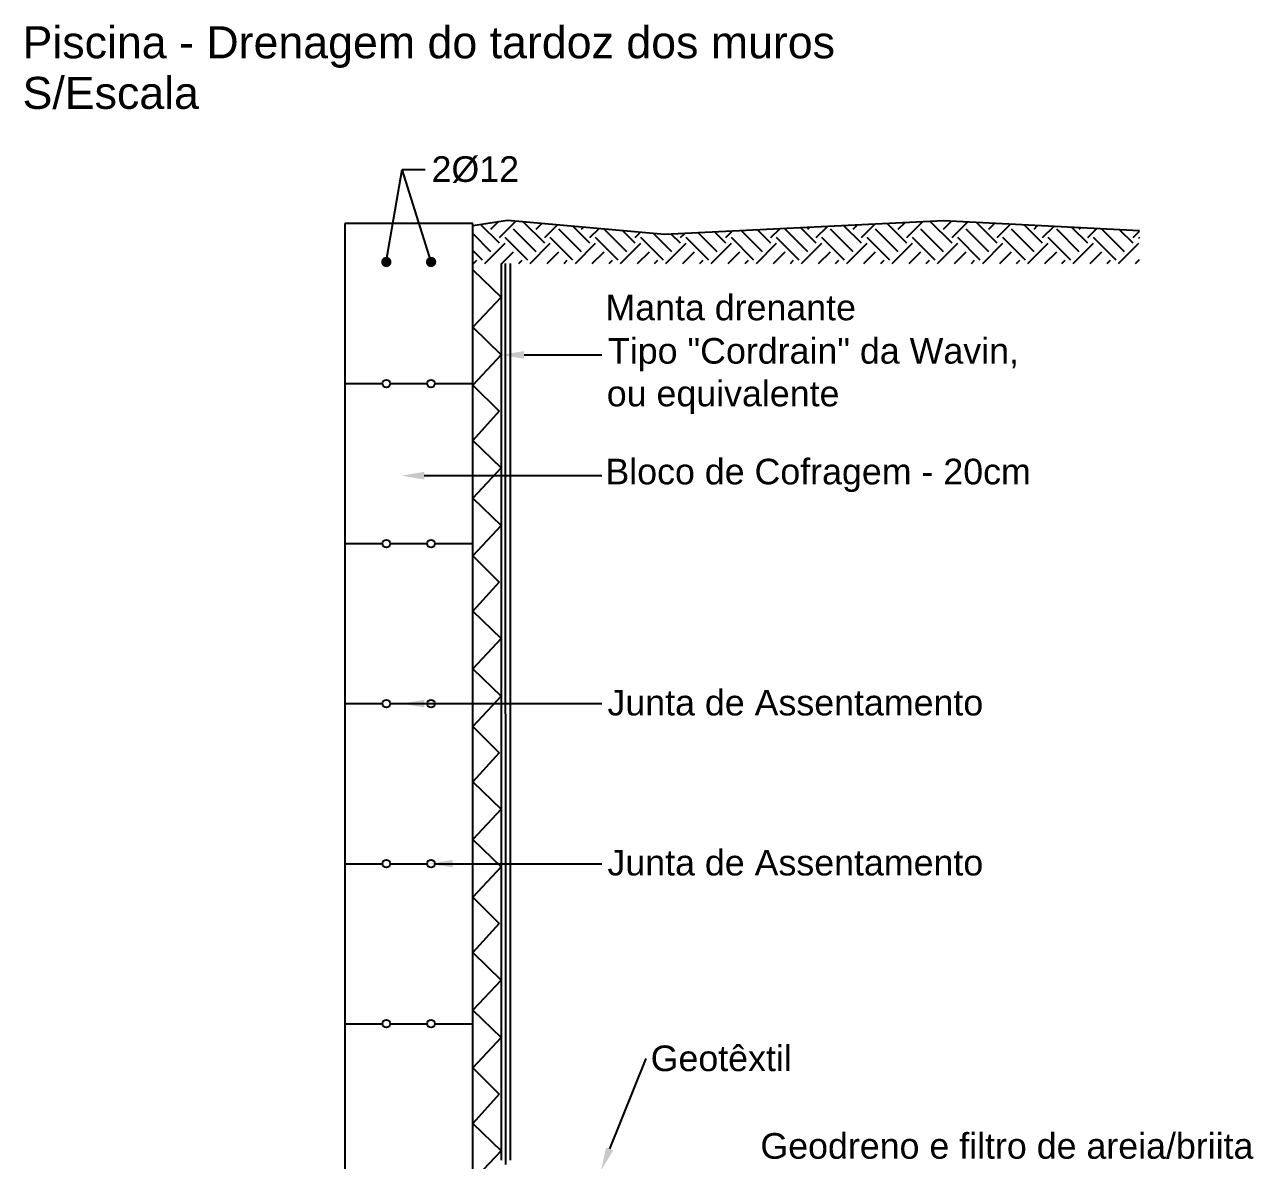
# Model space of a CAD drawing. Header units: millimetres. Extents: x 2071 to 2712, y 1262 to 1380.
# Drawn here: x 2687.24 to 2696.84, y 1369.3 to 1378.17 of the extents above; entities that cross this region are included whole.
import ezdxf

# ---------------------------------------------------------------- set-up
doc = ezdxf.new("R2010")
doc.units = ezdxf.units.MM
doc.layers.add('.pormenores', color=8, linetype='Continuous')
doc.styles.add('Arial', font='Arial.ttf', dxfattribs={"height": 0.2})
doc.styles.add('SWISS', font='swissl.ttf')

msp = doc.modelspace()

# ---------------------------------------------------------------- hatches: boundary and pattern name
at = {"layer": '.pormenores'}
h = msp.add_hatch(color=256, dxfattribs=at)
edge = h.paths.add_edge_path()
edge.add_ellipse((2690.06498, 1367.86661), major_axis=(0.02632, 0.01439), ratio=1, start_angle=331.334711, end_angle=691.334711)
edge = h.paths.add_edge_path()
edge.add_ellipse((2690.4136, 1367.86661), major_axis=(0.02632, 0.01439), ratio=1, start_angle=331.334711, end_angle=691.334711)
edge = h.paths.add_edge_path()
edge.add_ellipse((2690.06498, 1369.11661), major_axis=(0.02632, 0.01439), ratio=1, start_angle=331.334711, end_angle=691.334711)
edge = h.paths.add_edge_path()
edge.add_ellipse((2690.4136, 1369.11661), major_axis=(0.02632, 0.01439), ratio=1, start_angle=331.334711, end_angle=691.334711)
edge = h.paths.add_edge_path()
edge.add_ellipse((2690.06498, 1370.36661), major_axis=(0.02632, 0.01439), ratio=1, start_angle=331.334711, end_angle=691.334711)
edge = h.paths.add_edge_path()
edge.add_ellipse((2690.06498, 1371.61661), major_axis=(0.02632, 0.01439), ratio=1, start_angle=331.334711, end_angle=691.334711)
edge = h.paths.add_edge_path()
edge.add_ellipse((2690.06498, 1372.86661), major_axis=(0.02632, 0.01439), ratio=1, start_angle=331.334711, end_angle=691.334711)
edge = h.paths.add_edge_path()
edge.add_ellipse((2690.4136, 1372.86661), major_axis=(0.02632, 0.01439), ratio=1, start_angle=331.334711, end_angle=691.334711)
edge = h.paths.add_edge_path()
edge.add_ellipse((2690.4136, 1371.61661), major_axis=(0.02632, 0.01439), ratio=1, start_angle=331.334711, end_angle=691.334711)
edge = h.paths.add_edge_path()
edge.add_ellipse((2690.4136, 1370.36661), major_axis=(0.02632, 0.01439), ratio=1, start_angle=331.334711, end_angle=691.334711)
edge = h.paths.add_edge_path()
edge.add_ellipse((2690.06498, 1374.11661), major_axis=(0.02632, 0.01439), ratio=1, start_angle=331.334711, end_angle=691.334711)
edge = h.paths.add_edge_path()
edge.add_ellipse((2690.06498, 1375.36661), major_axis=(0.02632, 0.01439), ratio=1, start_angle=331.334711, end_angle=691.334711)
edge = h.paths.add_edge_path()
edge.add_ellipse((2690.4136, 1374.11661), major_axis=(0.02632, 0.01439), ratio=1, start_angle=331.334711, end_angle=691.334711)
edge = h.paths.add_edge_path()
edge.add_ellipse((2690.4136, 1375.36661), major_axis=(0.02632, 0.01439), ratio=1, start_angle=331.334711, end_angle=691.334711)

# ---------------------------------------------------------------- linework, layer by layer
at = {"layer": '.pormenores', "linetype": 'ByBlock', "lineweight": -2, "extrusion": (0, 0, -1)}
msp.add_line((2690.18822, 1377.0386, 0), (2690.36822, 1377.0386, 0), dxfattribs=at)
at = {"layer": '.pormenores'}
for p, q in [((2689.73929, 1376.61661, 0), (2689.73929, 1366.61661, 0)), ((2690.73929, 1376.61661, 0), (2689.73929, 1376.61661, 0)), ((2691.01199, 1376.64067, 0), (2690.73929, 1376.59956, 0)), ((2690.73929, 1366.61661, 0), (2690.73929, 1376.61661, 0)), ((2690.94792, 1376.46248, 0), (2690.80147, 1376.60893, 0)), ((2690.88162, 1376.57296, 0), (2690.9382, 1376.62954, 0)), ((2690.94792, 1376.50667, 0), (2691.07623, 1376.63499, 0)), ((2692.2365, 1376.53237, 0), (2691.01199, 1376.64067, 0)), ((2691.30147, 1376.46248, 0), (2691.13408, 1376.62987, 0)), ((2691.23518, 1376.57296, 0), (2691.27925, 1376.61703, 0)), ((2691.30147, 1376.50667, 0), (2691.40106, 1376.60626, 0)), ((2694.41626, 1376.63774, 0), (2692.2365, 1376.53237, 0)), ((2693.77634, 1376.50667, 0), (2693.88156, 1376.61189, 0)), ((2694.1299, 1376.46248, 0), (2693.97592, 1376.61646, 0)), ((2694.06361, 1376.57296, 0), (2694.11376, 1376.62312, 0)), ((2694.1299, 1376.50667, 0), (2694.25308, 1376.62985, 0)), ((2694.48345, 1376.46248, 0), (2694.31317, 1376.63276, 0)), ((2695.9485, 1376.56039, 0), (2694.41626, 1376.63774, 0)), ((2694.41716, 1376.57296, 0), (2694.47878, 1376.63458, 0)), ((2694.48345, 1376.50667, 0), (2694.60499, 1376.62821, 0)), ((2694.837, 1376.46248, 0), (2694.67479, 1376.62469, 0)), ((2694.77071, 1376.57296, 0), (2694.81534, 1376.61759, 0)), ((2694.837, 1376.50667, 0), (2694.94155, 1376.61122, 0)), ((2695.19056, 1376.46248, 0), (2695.04714, 1376.60589, 0)), ((2690.88162, 1376.39619, 0), (2690.73929, 1376.53853, 0)), ((2691.23518, 1376.39619, 0), (2691.0584, 1376.57296, 0)), ((2691.58873, 1376.39619, 0), (2691.41195, 1376.57296, 0)), ((2691.65502, 1376.46248, 0), (2691.52193, 1376.59557, 0)), ((2691.58873, 1376.57296, 0), (2691.60407, 1376.58831, 0)), ((2691.65502, 1376.50667, 0), (2691.72588, 1376.57753, 0)), ((2691.94229, 1376.39619, 0), (2691.76551, 1376.57296, 0)), ((2692.00858, 1376.46248, 0), (2691.90979, 1376.56127, 0)), ((2692.00858, 1376.50667, 0), (2692.05071, 1376.54881, 0)), ((2692.29584, 1376.39619, 0), (2692.1522, 1376.53983, 0)), ((2692.36213, 1376.46248, 0), (2692.28967, 1376.53494, 0)), ((2692.36213, 1376.50667, 0), (2692.39552, 1376.54006, 0)), ((2692.64939, 1376.39619, 0), (2692.50045, 1376.54513, 0)), ((2692.71568, 1376.46248, 0), (2692.62692, 1376.55125, 0)), ((2692.71568, 1376.50667, 0), (2692.76703, 1376.55802, 0)), ((2693.00295, 1376.39619, 0), (2692.8377, 1376.56143, 0)), ((2693.06924, 1376.46248, 0), (2692.96417, 1376.56755, 0)), ((2693.06924, 1376.50667, 0), (2693.13854, 1376.57598, 0)), ((2693.3565, 1376.39619, 0), (2693.17972, 1376.57296, 0)), ((2693.42279, 1376.46248, 0), (2693.30142, 1376.58385, 0)), ((2693.3565, 1376.57296, 0), (2693.37074, 1376.5872, 0)), ((2693.42279, 1376.50667, 0), (2693.51005, 1376.59394, 0)), ((2693.71005, 1376.39619, 0), (2693.53328, 1376.57296, 0)), ((2693.77634, 1376.46248, 0), (2693.63867, 1376.60015, 0)), ((2693.71005, 1376.57296, 0), (2693.74225, 1376.60516, 0)), ((2694.06361, 1376.39619, 0), (2693.88683, 1376.57296, 0)), ((2694.41716, 1376.39619, 0), (2694.24038, 1376.57296, 0)), ((2694.77071, 1376.39619, 0), (2694.59394, 1376.57296, 0)), ((2695.12427, 1376.39619, 0), (2694.94749, 1376.57296, 0)), ((2695.12427, 1376.57296, 0), (2695.1519, 1376.6006, 0)), ((2695.19056, 1376.50667, 0), (2695.27811, 1376.59423, 0)), ((2695.47782, 1376.39619, 0), (2695.30104, 1376.57296, 0)), ((2695.54411, 1376.46248, 0), (2695.4195, 1376.58709, 0)), ((2695.47782, 1376.57296, 0), (2695.48847, 1376.58361, 0)), ((2695.54411, 1376.50667, 0), (2695.61468, 1376.57724, 0)), ((2695.83137, 1376.39619, 0), (2695.6546, 1376.57296, 0)), ((2695.89766, 1376.46248, 0), (2695.79185, 1376.5683, 0)), ((2695.89766, 1376.50667, 0), (2695.9485, 1376.55751, 0)), ((2690.83401, 1376.30438, 0), (2690.99211, 1376.46248, 0)), ((2691.16889, 1376.3299, 0), (2690.99211, 1376.50667, 0)), ((2691.18756, 1376.30438, 0), (2691.34566, 1376.46248, 0)), ((2691.52244, 1376.3299, 0), (2691.34566, 1376.50667, 0)), ((2691.54112, 1376.30438, 0), (2691.69922, 1376.46248, 0)), ((2691.87599, 1376.3299, 0), (2691.69922, 1376.50667, 0)), ((2691.89467, 1376.30438, 0), (2692.05277, 1376.46248, 0)), ((2692.22955, 1376.3299, 0), (2692.05277, 1376.50667, 0)), ((2692.24822, 1376.30438, 0), (2692.40632, 1376.46248, 0)), ((2692.5831, 1376.3299, 0), (2692.40632, 1376.50667, 0)), ((2692.60178, 1376.30438, 0), (2692.75988, 1376.46248, 0)), ((2692.93665, 1376.3299, 0), (2692.75988, 1376.50667, 0)), ((2692.95533, 1376.30438, 0), (2693.11343, 1376.46248, 0)), ((2693.29021, 1376.3299, 0), (2693.11343, 1376.50667, 0)), ((2693.30888, 1376.30438, 0), (2693.46698, 1376.46248, 0)), ((2693.64376, 1376.3299, 0), (2693.46698, 1376.50667, 0)), ((2693.66244, 1376.30438, 0), (2693.82054, 1376.46248, 0)), ((2693.99731, 1376.3299, 0), (2693.82054, 1376.50667, 0)), ((2694.01599, 1376.30438, 0), (2694.17409, 1376.46248, 0)), ((2694.35087, 1376.3299, 0), (2694.17409, 1376.50667, 0)), ((2694.36954, 1376.30438, 0), (2694.52764, 1376.46248, 0)), ((2694.70442, 1376.3299, 0), (2694.52764, 1376.50667, 0)), ((2694.7231, 1376.30438, 0), (2694.8812, 1376.46248, 0)), ((2695.05797, 1376.3299, 0), (2694.8812, 1376.50667, 0)), ((2695.07665, 1376.30438, 0), (2695.23475, 1376.46248, 0)), ((2695.41153, 1376.3299, 0), (2695.23475, 1376.50667, 0)), ((2695.4302, 1376.30438, 0), (2695.5883, 1376.46248, 0)), ((2695.76508, 1376.3299, 0), (2695.5883, 1376.50667, 0)), ((2695.78376, 1376.30438, 0), (2695.94186, 1376.46248, 0)), ((2695.9485, 1376.50003, 0), (2695.94186, 1376.50667, 0)), ((2690.81533, 1376.3299, 0), (2690.73929, 1376.40594, 0)), ((2690.74562, 1376.30438, 0), (2690.77114, 1376.3299, 0)), ((2690.96659, 1376.30438, 0), (2691.0584, 1376.39619, 0)), ((2691.09918, 1376.30438, 0), (2691.12469, 1376.3299, 0)), ((2691.32015, 1376.30438, 0), (2691.41195, 1376.39619, 0)), ((2691.45273, 1376.30438, 0), (2691.47825, 1376.3299, 0)), ((2691.6737, 1376.30438, 0), (2691.76551, 1376.39619, 0)), ((2691.80628, 1376.30438, 0), (2691.8318, 1376.3299, 0)), ((2692.02725, 1376.30438, 0), (2692.11906, 1376.39619, 0)), ((2692.15984, 1376.30438, 0), (2692.18535, 1376.3299, 0)), ((2692.38081, 1376.30438, 0), (2692.47262, 1376.39619, 0)), ((2692.51339, 1376.30438, 0), (2692.53891, 1376.3299, 0)), ((2692.73436, 1376.30438, 0), (2692.82617, 1376.39619, 0)), ((2692.86694, 1376.30438, 0), (2692.89246, 1376.3299, 0)), ((2693.08791, 1376.30438, 0), (2693.17972, 1376.39619, 0)), ((2693.2205, 1376.30438, 0), (2693.24601, 1376.3299, 0)), ((2693.44147, 1376.30438, 0), (2693.53328, 1376.39619, 0)), ((2693.57405, 1376.30438, 0), (2693.59957, 1376.3299, 0)), ((2693.79502, 1376.30438, 0), (2693.88683, 1376.39619, 0)), ((2693.9276, 1376.30438, 0), (2693.95312, 1376.3299, 0)), ((2694.14857, 1376.30438, 0), (2694.24038, 1376.39619, 0)), ((2694.28116, 1376.30438, 0), (2694.30667, 1376.3299, 0)), ((2694.50213, 1376.30438, 0), (2694.59394, 1376.39619, 0)), ((2694.63471, 1376.30438, 0), (2694.66023, 1376.3299, 0)), ((2694.85568, 1376.30438, 0), (2694.94749, 1376.39619, 0)), ((2694.98826, 1376.30438, 0), (2695.01378, 1376.3299, 0)), ((2695.20923, 1376.30438, 0), (2695.30104, 1376.39619, 0)), ((2695.34182, 1376.30438, 0), (2695.36733, 1376.3299, 0)), ((2695.56279, 1376.30438, 0), (2695.6546, 1376.39619, 0)), ((2695.69537, 1376.30438, 0), (2695.72089, 1376.3299, 0)), ((2695.91634, 1376.30438, 0), (2695.9485, 1376.33654, 0)), ((2690.73929, 1376.25635, 0), (2690.96105, 1376.04216, 0)), ((2690.96105, 1376.30438, 0), (2690.96105, 1369.29951, 0)), ((2690.99712, 1369.26562, 0), (2690.9963, 1376.30438, 0)), ((2691.03101, 1376.30438, 0), (2691.03101, 1369.30169, 0)), ((2690.96105, 1376.04216, 0), (2690.73929, 1375.80618, 0)), ((2690.73929, 1375.80618, 0), (2690.73929, 1375.80618, 0)), ((2690.73929, 1375.80618, 0), (2690.96105, 1375.59199, 0)), ((2690.96105, 1375.59199, 0), (2690.73929, 1375.3552, 0)), ((2689.73929, 1375.36661, 0), (2690.03498, 1375.36661, 0)), ((2690.09498, 1375.36661, 0), (2690.3836, 1375.36661, 0)), ((2690.4436, 1375.36661, 0), (2690.73929, 1375.36661, 0)), ((2690.73929, 1375.3552, 0), (2690.73929, 1375.3552, 0)), ((2690.73929, 1375.3552, 0), (2690.94732, 1375.15026, 0)), ((2690.94732, 1375.15026, 0), (2690.73929, 1374.92272, 0)), ((2690.73929, 1374.92272, 0), (2690.96105, 1374.70853, 0)), ((2690.96105, 1374.70853, 0), (2690.73929, 1374.47255, 0)), ((2690.73929, 1374.47255, 0), (2690.73929, 1374.47255, 0)), ((2690.73929, 1374.47255, 0), (2690.96105, 1374.25836, 0)), ((2690.96105, 1374.25836, 0), (2690.73929, 1374.02157, 0)), ((2689.73929, 1374.11661, 0), (2690.03498, 1374.11661, 0)), ((2690.09498, 1374.11661, 0), (2690.3836, 1374.11661, 0)), ((2690.4436, 1374.11661, 0), (2690.73929, 1374.11661, 0)), ((2690.73929, 1374.02157, 0), (2690.73929, 1374.02157, 0)), ((2690.73929, 1374.02157, 0), (2690.94732, 1373.81663, 0)), ((2690.94732, 1373.81663, 0), (2690.73929, 1373.58909, 0)), ((2690.73929, 1373.58909, 0), (2690.96105, 1373.3749, 0)), ((2690.96105, 1373.3749, 0), (2690.73929, 1373.13891, 0)), ((2690.73929, 1373.13891, 0), (2690.73929, 1373.13891, 0)), ((2690.73929, 1373.13891, 0), (2690.96105, 1372.92473, 0)), ((2689.73929, 1372.86661, 0), (2690.03498, 1372.86661, 0)), ((2690.09498, 1372.86661, 0), (2690.73929, 1372.86661, 0)), ((2690.96105, 1372.92473, 0), (2690.73929, 1372.68794, 0)), ((2690.73929, 1372.68794, 0), (2690.73929, 1372.68794, 0)), ((2690.73929, 1372.68794, 0), (2690.94732, 1372.483, 0)), ((2690.94732, 1372.483, 0), (2690.73929, 1372.25546, 0)), ((2690.73929, 1372.25546, 0), (2690.96105, 1372.04127, 0)), ((2690.96105, 1372.04127, 0), (2690.73929, 1371.80528, 0)), ((2690.73929, 1371.80528, 0), (2690.73929, 1371.80528, 0)), ((2690.73929, 1371.80528, 0), (2690.96105, 1371.5911, 0)), ((2689.73929, 1371.61661, 0), (2690.03498, 1371.61661, 0)), ((2690.09498, 1371.61661, 0), (2690.3836, 1371.61661, 0)), ((2690.4436, 1371.61661, 0), (2690.73929, 1371.61661, 0)), ((2690.96105, 1371.5911, 0), (2690.73929, 1371.35431, 0)), ((2690.73929, 1371.35431, 0), (2690.73929, 1371.35431, 0)), ((2690.73929, 1371.35431, 0), (2690.94732, 1371.14937, 0)), ((2690.94732, 1371.14937, 0), (2690.73929, 1370.92183, 0)), ((2690.73929, 1370.92183, 0), (2690.96105, 1370.70764, 0)), ((2690.96105, 1370.70764, 0), (2690.73929, 1370.47165, 0)), ((2690.73929, 1370.47165, 0), (2690.73929, 1370.47165, 0)), ((2690.73929, 1370.47165, 0), (2690.96105, 1370.25747, 0)), ((2689.73929, 1370.36661, 0), (2690.03498, 1370.36661, 0)), ((2690.09498, 1370.36661, 0), (2690.3836, 1370.36661, 0)), ((2690.4436, 1370.36661, 0), (2690.73929, 1370.36661, 0)), ((2690.96105, 1370.25747, 0), (2690.73929, 1370.02068, 0)), ((2690.73929, 1370.02068, 0), (2690.73929, 1370.02068, 0)), ((2690.73929, 1370.02068, 0), (2690.94732, 1369.81574, 0)), ((2690.94732, 1369.81574, 0), (2690.73929, 1369.5882, 0)), ((2690.73929, 1369.5882, 0), (2690.96105, 1369.37401, 0)), ((2690.96105, 1369.37401, 0), (2690.82109, 1369.22508, 0))]:
    msp.add_line(p, q, dxfattribs=at)
at = {"layer": '.pormenores', "lineweight": -2}
for p, q in [((2691.14022, 1375.59092, 0), (2691.74824, 1375.59092, 0)), ((2690.36125, 1374.64742, 0), (2691.74824, 1374.64742, 0)), ((2690.36125, 1372.86661, 0), (2691.74824, 1372.86661, 0)), ((2690.58374, 1371.61661, 0), (2691.74824, 1371.61661, 0)), ((2691.80926, 1369.38819, 0), (2692.09325, 1370.09344, 0))]:
    msp.add_line(p, q, dxfattribs=at)
at = {"layer": '.pormenores', "linetype": 'ByBlock', "lineweight": -2, "extrusion": (0, 0, -1), "elevation": 0}
for points in [[(-2690.06429, 1376.31661), (-2690.18822, 1377.0386)], [(-2690.41429, 1376.31661), (-2690.18822, 1377.0386)]]:
    msp.add_lwpolyline(points, dxfattribs=at)
at = {"layer": '.pormenores', "const_width": 0.04, "elevation": 0}
for points in [[(2690.08429, 1376.31661, 1), (2690.04429, 1376.31661, 1)], [(2690.39429, 1376.31661, -1), (2690.43429, 1376.31661, -1)]]:
    msp.add_lwpolyline(points, format="xyb", close=True, dxfattribs=at)
at = {"layer": '.pormenores'}
for centre in [(2690.06498, 1375.36661, 0), (2690.4136, 1375.36661, 0), (2690.06498, 1374.11661, 0), (2690.4136, 1374.11661, 0), (2690.06498, 1372.86661, 0), (2690.4136, 1372.86661, 0), (2690.06498, 1371.61661, 0), (2690.4136, 1371.61661, 0), (2690.06498, 1370.36661, 0), (2690.4136, 1370.36661, 0)]:
    msp.add_circle(centre, 0.03, dxfattribs=at)
at = {"layer": '.pormenores', "lineweight": -2, "extrusion": (0, 0, -1)}
for points in [[(-2691.14022, 1375.62092, 0), (-2690.96022, 1375.59092, 0), (-2691.14022, 1375.56092, 0)], [(-2690.36125, 1374.67742, 0), (-2690.18125, 1374.64742, 0), (-2690.36125, 1374.61742, 0)], [(-2690.36125, 1372.89661, 0), (-2690.18125, 1372.86661, 0), (-2690.36125, 1372.83661, 0)], [(-2690.58374, 1371.64661, 0), (-2690.40374, 1371.61661, 0), (-2690.58374, 1371.58661, 0)], [(-2691.78143, 1369.3994, 0), (-2691.74202, 1369.22122, 0), (-2691.83709, 1369.37699, 0)]]:
    msp.add_solid(points, dxfattribs=at)

# ---------------------------------------------------------------- texts
at = {"layer": '.pormenores', "ltscale": 0.001, "style": 'Arial'}
for s, p in [('Piscina - Drenagem do tardoz dos muros', (2687.22294, 1377.9077)), ('S/Escala', (2687.22294, 1377.51257))]:
    msp.add_text(s, height=0.25, dxfattribs=at).set_placement(p)
at = {"layer": '.pormenores', "style": 'SWISS'}
for s, p in [('Manta drenante', (2691.77624, 1375.86098, 0)), ('Tipo "Cordrain" da Wavin, ', (2691.7958, 1375.52249, 0)), ('ou equivalente', (2691.78683, 1375.18916, 0)), ('Bloco de Cofragem - 20cm', (2691.77597, 1374.57954, 0)), ('Junta de Assentamento', (2691.79213, 1372.77448, 0)), ('Junta de Assentamento', (2691.79213, 1371.52448, 0)), ('Geotêxtil', (2692.1294, 1369.99609, 0)), ('Geodreno e filtro de areia/briita', (2692.98665, 1369.31186, 0))]:
    msp.add_text(s, height=0.2, dxfattribs=at).set_placement(p)
at = {"layer": '.pormenores', "insert": (2691.10135, 1377.1422, 0), "char_height": 0.2, "width": 1.3900516, "attachment_point": 3, "style": 'SWISS'}
msp.add_mtext('2%%C12', dxfattribs=at)

doc.saveas('drawing.dxf')
